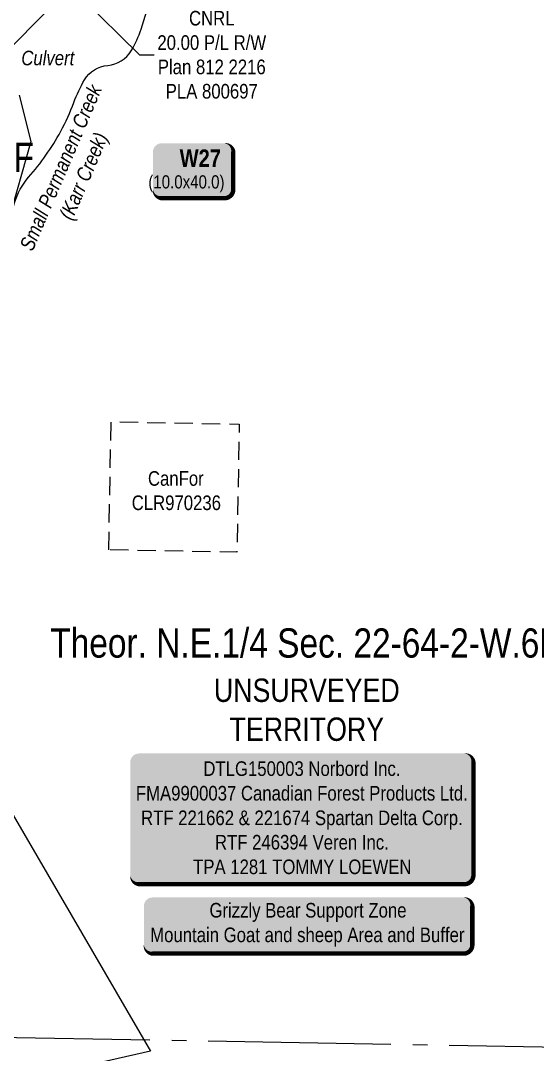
# Model space of a CAD drawing. Extents: x 406232 to 435383, y 6039561 to 6052989.
# Drawn here: x 421853 to 422207, y 6045646 to 6046354 of the extents above; entities that cross this region are included whole.
import ezdxf
from ezdxf.enums import TextEntityAlignment as Align

# ---------------------------------------------------------------- set-up
doc = ezdxf.new("R2010")
doc.units = 0
doc.header["$LTSCALE"] = 5
doc.header["$PDSIZE"] = 0.5
doc.linetypes.add('foc-ACCESSROAD', pattern=[3.75, 2.5, -1.25])
doc.linetypes.add('foc-QUARTERLINE', pattern=[33, 25, -3, 2, -3])
doc.layers.get('Defpoints').update_dxf_attribs({"color": 9})
for name, color, linetype, lineweight in [('AS-GENERAL', 48, 'Continuous', 18), ('F-RW-T', 190, 'Continuous', 9), ('F-WS-T', 190, 'Continuous', 9)]:
    doc.layers.add(name, color=color, linetype=linetype, lineweight=lineweight)
for name, color, linetype in [('AS-WILDLIFE-BLOCK', 131, 'Continuous'), ('C-SYMBOL', 7, 'Continuous'), ('CG-NOTES', 7, 'Continuous'), ('F-RW', 190, 'Continuous'), ('F-WS', 190, 'foc-ACCESSROAD'), ('L-SECQ', 8, 'foc-QUARTERLINE'), ('L-UNS-T', 3, 'Continuous'), ('P-TEMP-BLOCKS', 250, 'Continuous'), ('T-CREEK', 160, 'Continuous'), ('T-WATER-T', 170, 'Continuous'), ('WETLAND', 143, 'Continuous')]:
    doc.layers.add(name, color=color, linetype=linetype)
doc.styles.add('175L', font='ARIALN.TTF', dxfattribs={"height": 20})
doc.styles.add('80', font='ARIALN.TTF', dxfattribs={"height": 10})
doc.styles.add('80CG', font='ARIALN.TTF', dxfattribs={"height": 10})
doc.styles.add('80L', font='ARIALN.TTF', dxfattribs={"height": 10})
doc.styles.add('BOLD', font='ARIALNB.TTF')
doc.styles.add('foc-LtypeFont', font='ARIALN.TTF', dxfattribs={"height": 7.35})
doc.linetypes.add('foc-TOPO-flowdirection-NOLINE', pattern='A,0,[">",foc-LtypeFont,S=0.3,R=0,X=0,Y=-0.945],-20,[">",foc-LtypeFont,S=0.3,R=0,X=0,Y=-0.945],0', length=20)
doc.dimstyles.new('Compass 5 000', dxfattribs={"dimscale": 5, "dimtxt": 9, "dimasz": 2, "dimexe": 0.2, "dimexo": 0.0625, "dimgap": 0.5, "dimtad": 0, "dimtih": 1, "dimtoh": 1, "dimzin": 0, "dimdsep": 46, "dimtxsty": '80CG', "dimcen": 0.1, "dimse1": 1, "dimse2": 1, "dimclrd": 256, "dimclrt": 256, "dimaunit": 1, "dimadec": 4, "dimazin": 0, "dimtfac": 0.06, "dimtofl": 0, "dimtmove": 0, "dimatfit": 1, "dimfxl": 0.2, "dimtolj": 1, "dimtzin": 0, "dimlwd": -1, "dimarcsym": 0})

# ---------------------------------------------------------------- blocks, each defined once
blk = doc.blocks.new('*D445')
at = {"layer": 'Defpoints', "color": 0, "transparency": 16777216}
for p in [(421866.47, 6046384.88), (421886.98, 6046377.19), (421880.69, 6046370.83)]:
    blk.add_point(p, dxfattribs=at)
at = {"layer": 'F-RW-T', "transparency": 16777216}
for p, q in [((421865.64, 6046398.27), (421858.53, 6046405.29)), ((421894.09, 6046370.16), (421934.18, 6046330.56)), ((421934.18, 6046330.56), (421944.18, 6046330.56))]:
    blk.add_line(p, q, dxfattribs=at)
for points in [[(421866.81, 6046399.45), (421864.47, 6046397.08), (421872.75, 6046391.24)], [(421895.26, 6046371.35), (421892.92, 6046368.98), (421886.98, 6046377.19)]]:
    blk.add_solid(points, dxfattribs=at)
at = {"layer": 'F-RW-T', "transparency": 16777216, "insert": (421983.72, 6046330.56), "char_height": 10, "attachment_point": 5, "style": '80CG', "bg_fill": 3, "box_fill_scale": 1.1, "bg_fill_color": 256, "bg_fill_true_color": 13158600, "bg_fill_transparency": 0}
blk.add_mtext('\\A1;CNRL\\P20.00 P/L R/W\\PPlan 812 2216\\PPLA 800697', dxfattribs=at)
blk = doc.blocks.new('*U1032')
h = blk.add_hatch(color=255)
edge = h.paths.add_edge_path()
edge.add_line((-111.5, -45.5), (111.5, -45.5))
edge.add_arc((111.5, -39.5), 6, 270, 360)
edge.add_line((117.5, -39.5), (117.5, 38))
edge.add_arc((111.5, 38), 6, 0, 90)
edge.add_line((111.5, 44), (-111.5, 44))
edge.add_arc((-111.5, 38), 6, 90, 180)
edge.add_line((-117.5, 38), (-117.5, -39.5))
edge.add_arc((-111.5, -39.5), 6, 180, 270)
at = {"color": 44, "flags": 128}
blk.add_lwpolyline([(-111.5, -45.5, 3, 3, 0), (111.5, -45.5, 3, 3, 0.414214), (117.5, -39.5, 3, 3, 0), (117.5, 38, 3, 0, 0.414214), (111.5, 44, 0, 0, 0), (-111.5, 44, 0, 0, 0.414214), (-117.5, 38, 0, 0, 0), (-117.5, -39.5, 0, 3, 0.414214)], format="xyseb", close=True, dxfattribs=at)
at = {"color": 44, "style": '80'}
blk.add_attdef('ENTER_TEXT_001', (-35.99, -5), '', height=10, dxfattribs=at)
blk = doc.blocks.new('*U1031')
h = blk.add_hatch(color=191)
edge = h.paths.add_edge_path()
edge.add_line((-21.5, -19.15), (21.5, -19.15))
edge.add_arc((21.5, -13.15), 6, 270, 360)
edge.add_line((27.5, -13.15), (27.5, 12.5))
edge.add_arc((21.5, 12.5), 6, 0, 90)
edge.add_line((21.5, 18.5), (-21.5, 18.5))
edge.add_arc((-21.5, 12.5), 6, 90, 180)
edge.add_line((-27.5, 12.5), (-27.5, -13.15))
edge.add_arc((-21.5, -13.15), 6, 180, 270)
at = {"color": 250, "flags": 128}
blk.add_lwpolyline([(-21.5, -19.15, 3, 3, 0), (21.5, -19.15, 3, 3, 0.414214), (27.5, -13.15, 3, 3, 0), (27.5, 12.5, 3, 0, 0.414214), (21.5, 18.5, 0, 0, 0), (-21.5, 18.5, 0, 0, 0.414214), (-27.5, 12.5, 0, 0, 0), (-27.5, -13.15, 0, 3, 0.414214)], format="xyseb", close=True, dxfattribs=at)
at = {"flags": 128}
blk.add_lwpolyline([(13.08, -15.44, 0, 7.5, 0), (0, 0, 0, 0, 0)], format="xyseb", dxfattribs=at)
at = {"color": 250}
for tag, p, height, style in [('TEMP_AREA_W1_001', (-9.21, 2.24), 12, 'BOLD'), ('ENTER_TEXT_001', (-30.66, -12.47), 9, '80')]:
    blk.add_attdef(tag, p, '', height=height, dxfattribs=dict(at, style=style))
blk = doc.blocks.new('*U1063')
h = blk.add_hatch(color=255)
edge = h.paths.add_edge_path()
edge.add_line((-106.5, -20), (106.5, -20))
edge.add_arc((106.5, -14), 6, 270, 360)
edge.add_line((112.5, -14), (112.5, 12.5))
edge.add_arc((106.5, 12.5), 6, 0, 90)
edge.add_line((106.5, 18.5), (-106.5, 18.5))
edge.add_arc((-106.5, 12.5), 6, 90, 180)
edge.add_line((-112.5, 12.5), (-112.5, -14))
edge.add_arc((-106.5, -14), 6, 180, 270)
at = {"color": 131, "flags": 128}
blk.add_lwpolyline([(-106.5, -20, 3, 3, 0), (106.5, -20, 3, 3, 0.414214), (112.5, -14, 3, 3, 0), (112.5, 12.5, 3, 0, 0.414214), (106.5, 18.5, 0, 0, 0), (-106.5, 18.5, 0, 0, 0.414214), (-112.5, 12.5, 0, 0, 0), (-112.5, -14, 0, 3, 0.414214)], format="xyseb", close=True, dxfattribs=at)
at = {"color": 131, "style": '80'}
blk.add_attdef('ENTER_TEXT_001', (-35.99, -5), '', height=10, dxfattribs=at)

msp = doc.modelspace()

# ---------------------------------------------------------------- linework, layer by layer
at = {"layer": 'F-RW'}
msp.add_lwpolyline([(422209.927, 6046732.359), (422045.839, 6046672.553), (421958.238, 6046492.921), (421943.653, 6046463.014), (421916.24, 6046406.811), (421763.438, 6046252.133), (421628, 6046021.109), (421481.848, 6045838.094), (421525.525, 6045803.331), (421513.073, 6045787.695), (421473.777, 6045818.97), (421469.303, 6045822.385), (421469.303, 6045822.385), (421354.306, 6045680.471), (421344.875, 6045669.447), (421263.142, 6045568.842)], dxfattribs=at)
at = {"layer": 'F-WS', "flags": 128}
msp.add_lwpolyline([(421913.179, 6045991.584), (421914.765, 6046079.315), (422002.496, 6046077.73), (422000.91, 6045989.999), (421913.179, 6045991.584)], close=True, dxfattribs=at)
at = {"layer": 'L-SECQ', "flags": 128}
msp.add_lwpolyline([(420661.541, 6045678.931), (422269.508, 6045650.377)], dxfattribs=at)
at = {"layer": 'T-CREEK', "linetype": 'foc-TOPO-flowdirection-NOLINE', "flags": 128}
msp.add_lwpolyline([(421677.328, 6046192.47), (421678.034, 6046189.22), (421684.713, 6046185.722, 0.1498029), (421694.82, 6046181.941, 0.21768), (421701.537, 6046176.896, 0.0004916), (421714.617, 6046171.008, 0.0282852), (421720.291, 6046168.836, 0.017912), (421729.526, 6046166.25, 0.1108485), (421736.505, 6046166.135, 0.0421071), (421753.937, 6046171.309, 0.1524446), (421769.35, 6046183.651, -0.1879436), (421782.668, 6046192.885, -0.041834), (421789.832, 6046193.975, -0.0400816), (421797.393, 6046193.879, -0.1459243), (421810.052, 6046188.785, 0.1477659), (421822.577, 6046183.797, 0.0653807), (421830.582, 6046184.157, 0.1138126), (421834.855, 6046185.975, 0.1352649), (421840.06, 6046192.504, 0.0518009), (421846.418, 6046213.01, 0.0378178), (421847.647, 6046223.077, -0.0607176), (421848.701, 6046229.319, -0.1086706), (421858.32, 6046246.719, 0.0557316), (421880.341, 6046278.218, 0.037), (421889.271, 6046297.959, -0.046924), (421896.626, 6046313.395, -0.2417181), (421912.585, 6046323.357, 0.2417613), (421928.54, 6046333.319, 0.0520425), (421935.419, 6046348.151, 0.0346417), (421941.748, 6046371.846, 0.0491626), (421944.15, 6046397.455, -0.0558118), (421946.566, 6046419.999, -0.0607135), (421955.975, 6046446.635, -0.1557351), (421963.797, 6046454.705, -0.0000422), (421965.857, 6046455.809, -0.0000226), (421969.7, 6046457.868, -0.0028636), (421995.105, 6046471.288, 0.0618742), (421996.204, 6046472.046, 0.1513703), (421996.656, 6046472.795, -0.0085233), (422000.553, 6046487.476, -0.0001959), (422003.98, 6046499.533, -0.000173), (422007.868, 6046513.178, -0.0475614), (422016.286, 6046534.687, -0.0702381), (422025.248, 6046547.555, -0.0570137), (422030.685, 6046552.212, -0.0415413), (422039.24, 6046557.013, -0.0941963), (422049.614, 6046559.557, 0.0876269), (422060.788, 6046562.144, 0.1237811), (422073.263, 6046571.6, -0.0933936), (422088.913, 6046585.014, -0.0509154), (422112.295, 6046595.474, -0.114038), (422123.802, 6046596.534, -0.0511313), (422142.798, 6046591.937, 0.0368396), (422168.937, 6046584.815, 0.0035216), (422209.592, 6046577.195, 0.0304404), (422214.348, 6046576.634, 0.0009443), (422233.803, 6046575.57, 0.0003603), (422284.796, 6046572.915, 0.0000248), (422291.14, 6046572.589, 0.0001559), (422292.149, 6046572.538, 0.0396679), (422302.159, 6046572.825, -0.0370998), (422312.858, 6046573.188, -0.0000514), (422313.487, 6046573.162, -0.0000221), (422314.953, 6046573.103, -0.0005651), (422319.851, 6046572.898, -0.000066), (422361.778, 6046571.094, -0.0204618), (422398.936, 6046567.963, -0.1294814), (422404.493, 6046565.727, -0.0999528), (422406.302, 6046563.711, -0.0580793), (422408.175, 6046559.475, -0.0403454), (422411.392, 6046545.06, -0.027483), (422413.209, 6046523.474, -0.0004465), (422413.971, 6046496.379, 0.0007469), (422414.436, 6046480.183, 0.0000524), (422414.96, 6046462.927, -0.00007), (422415.351, 6046450.014, -0.0025069), (422415.479, 6046444.916, 0.0008747), (422415.799, 6046430.301, 0.0347062), (422417.66, 6046410.34, 0.0654462), (422420.741, 6046400.131, 0.2435338), (422432.312, 6046390.979, -0.1521476), (422452.398, 6046380.176, -0.0030066), (422461.005, 6046371.289, -0.0030066)], format="xyb", dxfattribs=at)
at = {"layer": 'T-CREEK', "flags": 128}
msp.add_lwpolyline([(421848.701, 6046229.319, -0.1086706), (421858.32, 6046246.719, 0.0557316), (421880.341, 6046278.218, 0.037), (421889.271, 6046297.959, -0.046924), (421896.626, 6046313.395, -0.2417181), (421912.585, 6046323.357, 0.2417613), (421928.54, 6046333.319, 0.0520425), (421935.419, 6046348.151, 0.0346417), (421941.748, 6046371.846, 0.0491626)], format="xyb", dxfattribs=at)
at = {"layer": 'WETLAND'}
for points in [[(421851.922, 6046302.953), (421859.859, 6046271.203), (421843.984, 6046215.641)], [(421823.937, 6045850.329), (421941.822, 6045648.338), (421941.822, 6045648.338), (421843.168, 6045626.14)]]:
    msp.add_lwpolyline(points, dxfattribs=at)

# ---------------------------------------------------------------- block references
at = {"layer": 'AS-WILDLIFE-BLOCK'}
ref = msp.add_blockref('*U1063', (422049.656, 6045735.211), dxfattribs=dict(at, xscale=0.99954368, yscale=0.99954368, zscale=0.99954368))
ref.add_attrib('ENTER_TEXT_001', 'Grizzly Bear Support Zone', (421982.122, 6045739.931), dxfattribs={"layer": '0', "color": 131, "height": 9.99544, "style": '80'})
ref.add_attrib('ENTER_TEXT_002', 'Mountain Goat and sheep Area and Buffer', (421941.557, 6045723.094), dxfattribs={"layer": '0', "color": 131, "height": 9.99544, "style": '80'})
at = {"layer": 'CG-NOTES'}
ref = msp.add_blockref('*U1032', (422045.367, 6045808.278), dxfattribs=dict(at, xscale=0.9995389999999877, yscale=0.9995389999999877, zscale=0.9995389999999877))
ref.add_attrib('ENTER_TEXT_001', 'DTLG150003 Norbord Inc.', (421977.959, 6045836.882), dxfattribs={"layer": '0', "color": 44, "height": 9.99539, "style": '80'})
ref.add_attrib('ENTER_TEXT_002', 'FMA9900037 Canadian Forest Products Ltd.', (421931.753, 6045820.045), dxfattribs={"layer": '0', "color": 44, "height": 9.99539, "style": '80'})
ref.add_attrib('ENTER_TEXT_003', 'RTF 221662 & 221674 Spartan Delta Corp.', (421935.298, 6045803.209), dxfattribs={"layer": '0', "color": 44, "height": 9.99539, "style": '80'})
ref.add_attrib('ENTER_TEXT_004', 'RTF 246394 Veren Inc.', (421985.902, 6045786.509), dxfattribs={"layer": '0', "color": 44, "height": 9.99539, "style": '80'})
ref.add_attrib('ENTER_TEXT_005', 'TPA 1281 TOMMY LOEWEN', (421970.933, 6045769.673), dxfattribs={"layer": '0', "color": 44, "height": 9.99539, "style": '80'})
at = {"layer": 'P-TEMP-BLOCKS'}
msp.add_blockref('*U1031', (421970.94, 6046251.545), dxfattribs=at).add_auto_attribs({'TEMP_AREA_W1_001': 'W27', 'ENTER_TEXT_001': '(10.0x40.0)'})

# ---------------------------------------------------------------- texts
at = {"layer": 'AS-GENERAL', "insert": (421852.761, 6046333.379), "char_height": 9.99544, "attachment_point": 1, "style": '80L'}
msp.add_mtext_dynamic_manual_height_columns('\\pi0.56829;{\\fArial Narrow|b0|i1|c0|p34;Culvert}', width=36.80925, gutter_width=49.978, heights=[0], dxfattribs=at)
at = {"layer": 'C-SYMBOL', "color": 3, "style": '175L'}
msp.add_text('Theor. N.E.1/4 Sec. 22-64-2-W.6M.', height=20, dxfattribs=at).set_placement((422053.28, 6045911.892), align=Align.BOTTOM_CENTER)
at = {"layer": 'Defpoints', "color": 3, "insert": (421830.172, 6046260.278), "char_height": 19.9909, "width": 50.24347, "attachment_point": 5, "style": '80CG'}
msp.add_mtext('T6-AF', dxfattribs=at)
at = {"layer": 'F-WS-T', "insert": (421919.432, 6046045.539), "char_height": 9.99539, "attachment_point": 1, "style": '80L'}
msp.add_mtext_dynamic_manual_height_columns('\\pi20.58621;CanFor\\P\\pi9.47264;CLR970236', width=78.95854, gutter_width=49.977, heights=[0], dxfattribs=at)
at = {"layer": 'L-UNS-T', "color": 3, "insert": (422048.776, 6045882.101), "char_height": 15.99262, "attachment_point": 5, "style": '80L'}
msp.add_mtext_dynamic_manual_height_columns('UNSURVEYED TERRITORY', width=126.35547, gutter_width=47.478, heights=[0], dxfattribs=at)

# ---------------------------------------------------------------- next in the draw order: dimensions: what is measured, and where the dimension line sits
at = {"layer": 'F-RW-T'}
dim = msp.add_linear_dim(base=(421886.977, 6046377.189), p1=(421866.47, 6046384.876), p2=(421880.692, 6046370.827), angle=315.349478, text='CNRL\\P20.00 P/L R/W\\PPlan 812 2216\\PPLA 800697', dimstyle='Compass 5 000', override={"dimtfill": 1}, dxfattribs=at)
dim.commit()
dim.dimension.update_dxf_attribs({"geometry": '*D445', "text_midpoint": (421983.719, 6046330.558), "dimtype": 161})

# ---------------------------------------------------------------- next in the draw order: texts
at = {"layer": 'T-WATER-T', "insert": (421851.423, 6046198.516), "char_height": 9.9954, "attachment_point": 1, "rotation": 66.88007, "style": '80L'}
msp.add_mtext_dynamic_manual_height_columns('\\pi1.04344;{\\fArial Narrow|b0|i1|c0|p34;Small Permanent Creek\\P\\pi31.04327;(Karr Creek)}', width=123.42937, gutter_width=49.978, heights=[0], dxfattribs=at)

doc.saveas('drawing.dxf')
